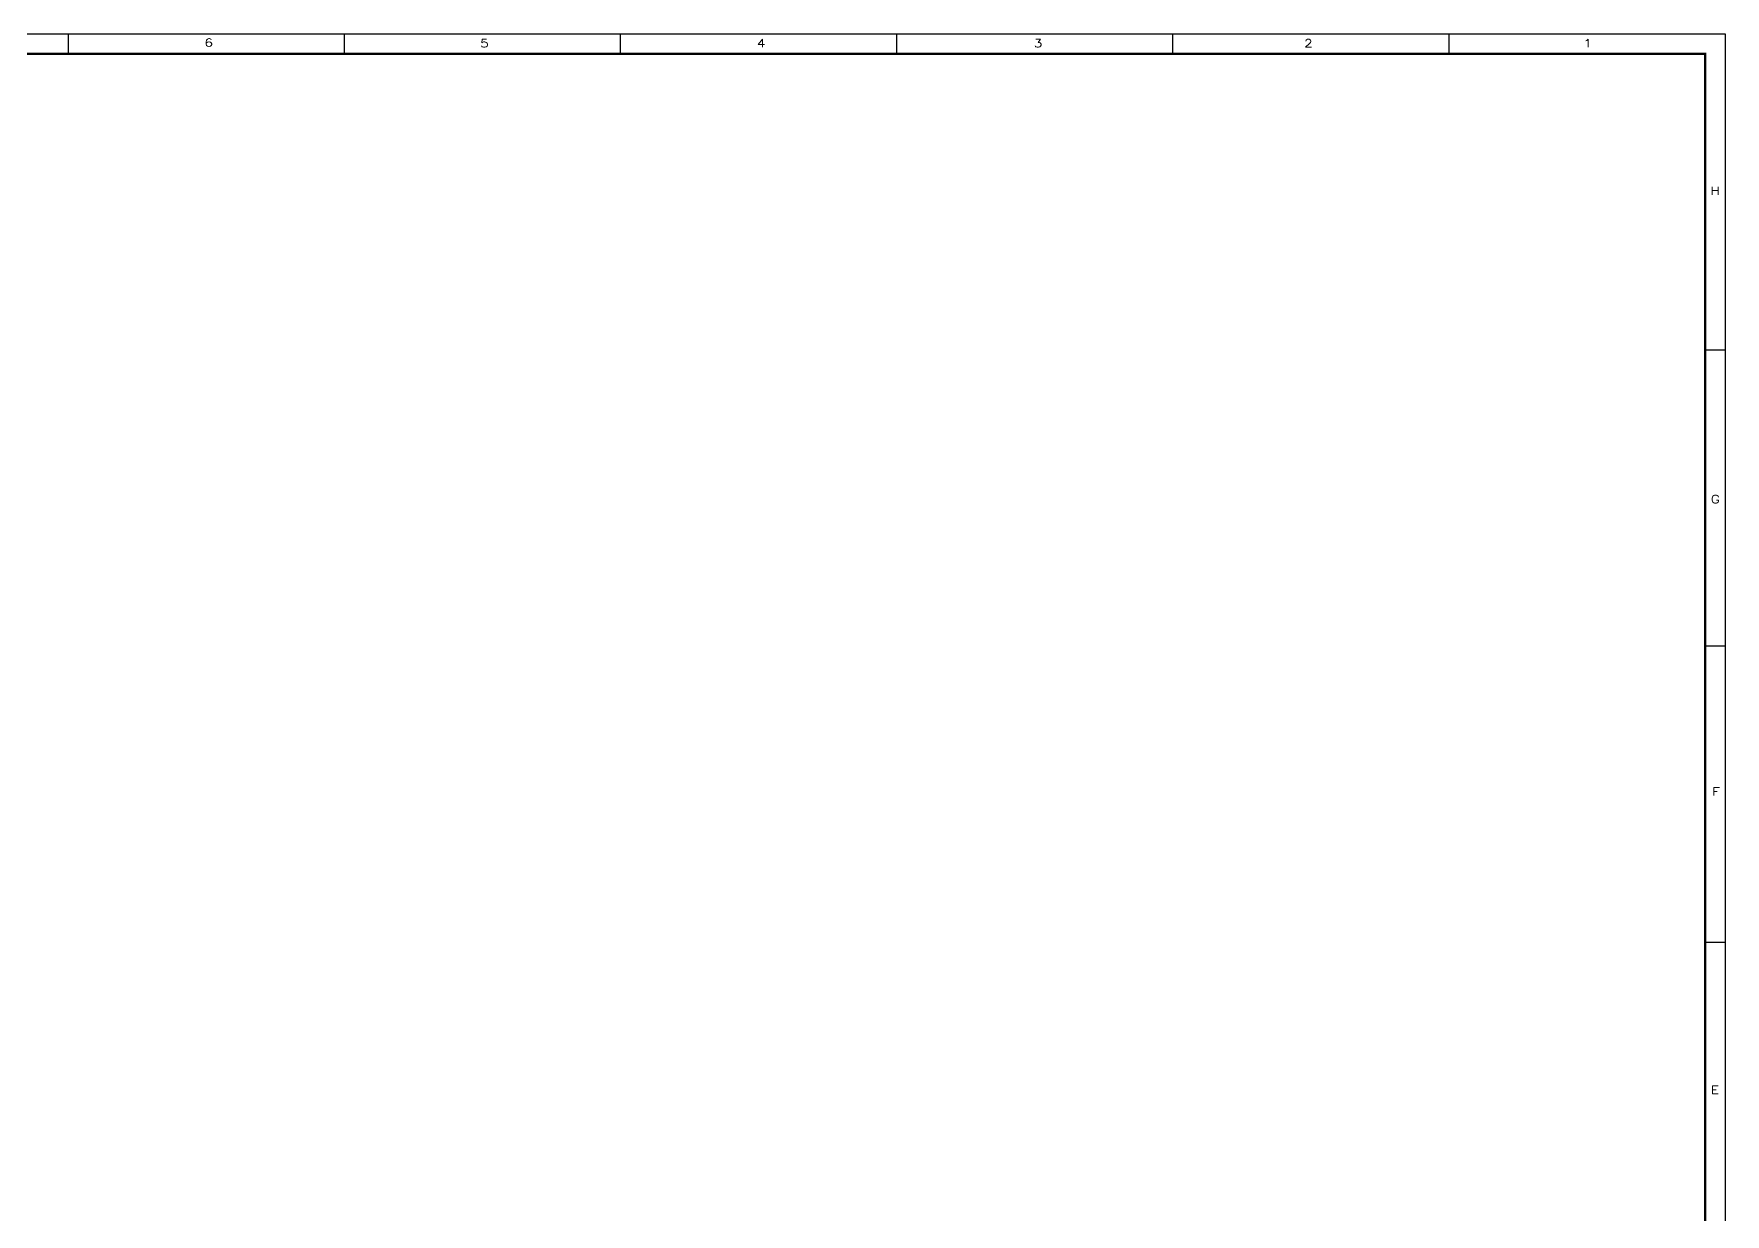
# Model space of a CAD drawing. Header units: inches. Extents: x 14435 to 21465, y 2728 to 7693.
# Drawn here: x 17950 to 21465, y 5240 to 7693 of the extents above; entities that cross this region are included whole.
import ezdxf
from ezdxf.enums import TextEntityAlignment as Align

# ---------------------------------------------------------------- set-up
doc = ezdxf.new("R2010")
doc.units = ezdxf.units.IN
doc.header["$MEASUREMENT"] = 0
doc.layers.add('$phi_title', color=7, linetype='Continuous')
doc.styles.add('ISO', font='isocp')
doc.styles.add('ROMANS', font='romans.shx')

# ---------------------------------------------------------------- blocks, each defined once
blk = doc.blocks.new('phi-a1praj')
at = {"color": 7}
for p, q in [((429.08, 589.03), (429.08, 594)), ((497.73, 589.03), (497.73, 594)), ((566.39, 589.03), (566.39, 594)), ((635.04, 589.03), (635.04, 594)), ((703.69, 589.03), (703.69, 594)), ((772.35, 589.03), (772.35, 594)), ((836.03, 589.03), (25.12, 589.03)), ((836.03, 4.97), (836.03, 589.03)), ((836.03, 515.4), (841, 515.4)), ((836.03, 441.77), (841, 441.77)), ((836.03, 368.14), (841, 368.14))]:
    blk.add_line(p, q, dxfattribs=at)
blk.add_lwpolyline([(0, 594), (841, 594), (841, 0), (0, 0)], close=True)
at = {"color": 7, "const_width": 0.597}
blk.add_lwpolyline([(836.03, 4.97), (836.03, 589.03), (25.12, 589.03), (25.12, 4.97)], close=True, dxfattribs=at)
at = {"color": 7, "style": 'ROMANS', "width": 1.25}
for s, p in [('6', (463.99, 591.8)), ('5', (532.53, 591.64)), ('4', (601.33, 591.64)), ('3', (670.17, 591.64)), ('2', (737.37, 591.64)), ('1', (806.8, 591.64)), ('H', (838.54, 554.97)), ('G', (838.54, 478.27)), ('F', (838.71, 405.55)), ('E', (838.46, 331.34))]:
    blk.add_text(s, height=1.99, dxfattribs=at).set_placement(p, align=Align.MIDDLE)
at = {"style": 'ISO', "flags": 1}
for tag, p in [('$UR', (836.03, 589.03)), ('$LL', (25.12, 4.97)), ('$INSERT', (836.03, 4.97))]:
    blk.add_attdef(tag, p, '', height=2.5, dxfattribs=at)

msp = doc.modelspace()

# ---------------------------------------------------------------- block references
at = {"layer": '$phi_title', "lineweight": 0, "xscale": 8.359038904379775, "yscale": 8.359038904379775, "zscale": 8.359038904379775}
msp.add_blockref('phi-a1praj', (14434.7, 2728.1), dxfattribs=at)

doc.saveas('drawing.dxf')
